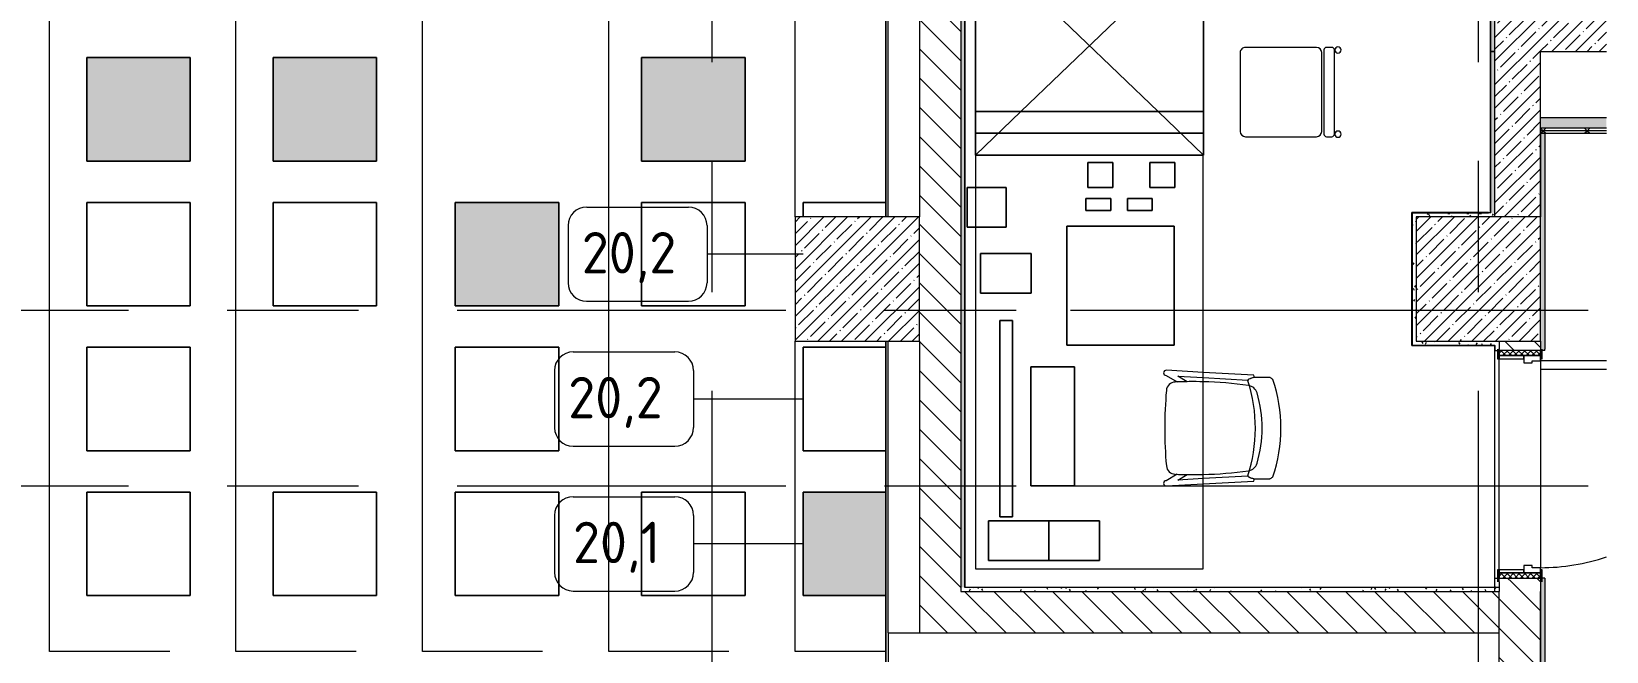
# Model space of a CAD drawing. Header units: millimetres. Extents: x -3724 to 231642, y -8553 to 29017.
# Drawn here: x 224035 to 231641, y 20500 to 23496 of the extents above; entities that cross this region are included whole.
import ezdxf

# ---------------------------------------------------------------- set-up
doc = ezdxf.new("R2010")
doc.units = ezdxf.units.MM
doc.linetypes.add('Осевая', pattern=[3175, 635, -476.25, 1587.5, -476.25])
for name, color, linetype, lineweight in [('A-DOOR', 7, 'Continuous', 9), ('A-DOOR-FRAM-2', 7, 'Continuous', 9), ('A-WALL', 7, 'Continuous', 9), ('I-FURN', 7, 'Continuous', 9), ('I-FURN-IDEN', 7, 'Continuous', 9), ('I-WALL', 7, 'Continuous', 9), ('S-COLS', 7, 'Continuous', 9), ('S-STRS', 7, 'Continuous', 13), ('Оси', 7, 'Continuous', 9), ('Оси-2', 7, 'Осевая', 9)]:
    doc.layers.add(name, color=color, linetype=linetype, lineweight=lineweight)
for name, color, linetype, lineweight, true_color in [('A-DOOR-1', 7, 'Continuous', 9, 0xc0c0c0), ('A-DOOR-FRAM-1', 7, 'Continuous', 9, 0xc0c0c0), ('A-WALL-1', 9, 'Continuous', 9, 0x808080), ('A-WALL-FNSH-1', 9, 'Continuous', 9, 0x808080), ('I-FURN-1', 9, 'Continuous', 9, 0x808080), ('I-FURN-4', 7, 'Continuous', 13, 0x214343), ('I-FURN-6', 7, 'Continuous', 13, 0xa8c4c4)]:
    doc.layers.add(name, color=color, linetype=linetype, lineweight=lineweight, true_color=true_color)
doc.layers.add('I-FURN-5', color=7, linetype='Continuous', lineweight=13, true_color=0xa4d9d9, transparency=1)
doc.styles.add('GOST Common', font='GOST_Common.ttf', dxfattribs={"height": 200})
pattern_1 = [(135, (197712.85, 0), (-70.71068, -70.71068), [])]
pattern_2 = [(45, (197712.85, 0), (-57.02463, 57.02463), []), (45, (197769.88, 0), (-57.02463, 57.02463), [100.806, -20.161, 3.353, -16.808])]
pattern_3 = [(0, (197712.853, 0), (121.92, 30.48), [10.058, -81.382, 10.058, -81.382, -487.68]), (0, (197712.853, 0), (121.92, 30.48), [-182.88, 10.058, -172.822, 10.058, -81.382, -213.36]), (0, (197712.853, 0), (121.92, 30.48), [-457.2, 10.058, -50.902, 10.058, -142.342]), (120, (197758.573, 15.24), (-87.356454, 90.345817), [10.058, -81.382, 10.058, -81.382, -487.68]), (120, (197758.573, 15.24), (-87.356454, 90.345817), [-182.88, 10.058, -172.822, 10.058, -81.382, -213.36]), (120, (197758.573, 15.24), (-87.356454, 90.345817), [-457.2, 10.058, -50.902, 10.058, -142.342]), (240, (197773.813, 76.2), (-34.563546, -120.825817), [10.058, -81.382, 10.058, -81.382, -487.68]), (240, (197773.813, 76.2), (-34.563546, -120.825817), [-182.88, 10.058, -172.822, 10.058, -81.382, -213.36]), (240, (197773.813, 76.2), (-34.563546, -120.825817), [-457.2, 10.058, -50.902, 10.058, -142.342])]
pattern_4 = [(45, (197712.85, 0), (-106.066, 106.066), []), (135, (197712.85, 0), (-106.066, -106.066), [])]

# ---------------------------------------------------------------- blocks, each defined once
blk = doc.blocks.new('Перекрытия 3 - Перекрытия 4-20977624-План мебели_ фрагмент 1')
at = {"layer": 'S-STRS'}
for p, q in [((26410, 20500), (26410, 26131.1)), ((27310, 20500), (27310, 26131.1)), ((28210, 20500), (28210, 26131.1)), ((29110, 20500), (29110, 26131.1)), ((30010, 22600), (30010, 26131.1)), ((30010, 20500), (30010, 22000)), ((26990, 20500), (26410, 20500)), ((27890, 20500), (27310, 20500)), ((28790, 20500), (28210, 20500)), ((29690, 20500), (29110, 20500)), ((30449, 20500), (30010, 20500))]:
    blk.add_line(p, q, dxfattribs=at)
blk = doc.blocks.new('BSC_Колонна _Прямоугольная - 600х600-V297-План мебели_ фрагмент 1')
at = {"layer": 'S-COLS'}
h = blk.add_hatch(dxfattribs=at)
h.set_pattern_fill('FP_57', color=256, style=0, pattern_type=2)
h.set_pattern_definition([(45, (-33310, -22300), (-57.02463, 57.02463), []), (45, (-33252.975, -22300), (-57.02463, 57.02463), [100.806, -20.161, 3.353, -16.808])])
h.paths.add_polyline_path([(-300, -300), (300, -300), (300, 300), (-300, 300)])
for p, q in [((300, 300), (-300, 300)), ((-300, 300), (-300, -300)), ((300, -300), (300, 300)), ((-300, -300), (300, -300))]:
    blk.add_line(p, q, dxfattribs=at)
blk = doc.blocks.new('110_Дверь_СКБ_1Ст_Внутренняя1 - Д-4б _огнестойкая EI 30_-32701367-План мебели_ фрагмент 1')
at = {"layer": 'A-DOOR'}
h = blk.add_hatch(dxfattribs=at)
h.set_pattern_fill('FP_53', color=256, style=0, pattern_type=2)
h.set_pattern_definition([(135, (1751.41, 164.685), (-14.14214, -14.14214), []), (225, (1751.41, 164.685), (14.14214, -14.14214), [])])
h.paths.add_polyline_path([(562.5, 100), (537.5, 100), (537.5, -100), (562.5, -100)])
at = {"layer": 'A-DOOR-FRAM-2'}
h = blk.add_hatch(dxfattribs=at)
h.set_pattern_fill('FP_54', color=256, style=0, pattern_type=2)
h.set_pattern_definition([(45, (-371.384, 164.685), (-14.1421, 14.1421), []), (135, (-371.384, 164.685), (-14.1421, -14.1421), [])])
h.paths.add_polyline_path([(-512.5, 100), (-537.5, 100), (-537.5, -100), (-512.5, -100)])
at = {"layer": 'A-DOOR-1'}
for p, q in [((-487.5, 417.8), (-487.5, 100)), ((-447.5, 100), (-447.5, 417.8)), ((-487.5, 100), (-447.5, 100))]:
    blk.add_line(p, q, dxfattribs=at)
blk.add_arc((-487.5, 100), 1000, 360, 18.57385, dxfattribs=at)
at = {"layer": 'A-DOOR-FRAM-1'}
for p, q in [((-497.5, 108), (-542.9, 108)), ((-542.9, 100), (-497.5, 100)), ((-512.5, 100), (-537.5, 100)), ((-537.5, 100), (-537.5, -100)), ((-487.5, 100), (-512.5, 100)), ((-512.5, 100), (-512.5, 20)), ((-512.5, -100), (-512.5, 100)), ((-497.5, 100), (-512.5, 100)), ((-512.5, 100), (-512.5, 99)), ((-512.5, 99), (-497.5, 99)), ((-497.5, 100), (-497.5, 108)), ((-497.5, 99), (-497.5, 100)), ((-487.5, 60), (-487.5, 100)), ((512.5, 100), (512.5, 60)), ((537.5, 100), (512.5, 100)), ((581.5, 108), (522.5, 108)), ((522.5, 108), (522.5, 100)), ((537.5, 100), (522.5, 100)), ((522.5, 100), (522.5, 99)), ((522.5, 100), (581.5, 100)), ((522.5, 99), (537.5, 99)), ((537.5, 20), (537.5, 100)), ((562.5, 100), (537.5, 100)), ((537.5, 100), (537.5, -100)), ((537.5, 99), (537.5, 100)), ((562.5, -100), (562.5, 100)), ((-512.5, 20), (-477.5, 20)), ((-497.5, 20), (-512.5, 20)), ((-512.5, 20), (-512.5, -100)), ((-497.5, -100), (-497.5, 20)), ((-477.5, 60), (-487.5, 60)), ((-477.5, 20), (-477.5, 60)), ((512.5, 60), (502.5, 60)), ((502.5, 60), (502.5, 20)), ((502.5, 20), (537.5, 20)), ((537.5, 20), (522.5, 20)), ((522.5, 20), (522.5, -100)), ((537.5, -100), (537.5, 20)), ((-497.5, -100), (-542.9, -100)), ((-542.9, -108), (-497.5, -108)), ((-537.5, -100), (-512.5, -100)), ((-512.5, -100), (-497.5, -100)), ((-497.5, -108), (-497.5, -100)), ((522.5, -100), (537.5, -100)), ((581.5, -100), (522.5, -100)), ((522.5, -100), (522.5, -108)), ((522.5, -108), (581.5, -108)), ((537.5, -100), (562.5, -100))]:
    blk.add_line(p, q, dxfattribs=at)
blk = doc.blocks.new('Подушка 500500  - Подушка 500х500 _второго цвета_-30765996-План мебели_ фрагмент 1')
at = {"layer": 'I-FURN-6'}
for p, q in [((250, 250), (-250, 250)), ((-250, 250), (-250, -250)), ((-250, -250), (-250, 250)), ((-250, 250), (250, 250)), ((250, -250), (250, 250)), ((250, 250), (250, -250)), ((-250, -250), (250, -250)), ((250, -250), (-250, -250))]:
    blk.add_line(p, q, dxfattribs=at)
blk = doc.blocks.new('Подушка 500500  - Подушка 500500 -30734744-План мебели_ фрагмент 1')
at = {"layer": 'I-FURN-5'}
blk.add_hatch(color=256, dxfattribs=at).paths.add_polyline_path([(-250, -250), (250, -250), (250, 250), (-250, 250)])
at = {"layer": 'I-FURN-4'}
for p, q in [((250, 250), (-250, 250)), ((-250, 250), (-250, -250)), ((-250, -250), (-250, 250)), ((-250, 250), (250, 250)), ((250, -250), (250, 250)), ((250, 250), (250, -250)), ((-250, -250), (250, -250)), ((250, -250), (-250, -250))]:
    blk.add_line(p, q, dxfattribs=at)
blk = doc.blocks.new('Подушка 500500  - Подушка 500500 -V303-План мебели_ фрагмент 1')
at = {"layer": 'I-FURN-5'}
blk.add_hatch(color=256, dxfattribs=at).paths.add_polyline_path([(-250, -250), (150, -250), (150, 250), (-250, 250)])
at = {"layer": 'I-FURN-4'}
for p, q in [((150, 250), (-250, 250)), ((-250, 250), (-250, -250)), ((-250, -250), (-250, 250)), ((-250, 250), (150, 250)), ((-250, -250), (150, -250)), ((150, -250), (-250, -250))]:
    blk.add_line(p, q, dxfattribs=at)
blk = doc.blocks.new('Подушка 500500  - Подушка 500х500 _второго цвета_-V304-План мебели_ фрагмент 1')
at = {"layer": 'I-FURN-6'}
for p, q in [((150, 250), (-250, 250)), ((-250, 250), (-250, -250)), ((-250, -250), (-250, 250)), ((-250, 250), (150, 250)), ((-250, -250), (150, -250)), ((150, -250), (-250, -250))]:
    blk.add_line(p, q, dxfattribs=at)
blk = doc.blocks.new('Подушка 500500  - Подушка 500х500 _второго цвета_-V305-План мебели_ фрагмент 1')
at = {"layer": 'I-FURN-6'}
for p, q in [((150, 250), (-250, 250)), ((-250, 250), (-250, 180)), ((-250, 180), (-250, 250)), ((-250, 250), (150, 250))]:
    blk.add_line(p, q, dxfattribs=at)
blk = doc.blocks.new('Chair_1 noor 78578 - 53-33117017-План мебели_ фрагмент 1')
at = {"layer": 'I-FURN'}
for p, q in [((-130.5, 405.7), (-130.5, 344.8)), ((359.1, 344.8), (359.1, 405.7)), ((-141.2, 329.7), (-155, 85.9)), ((383.6, 85.9), (369.8, 329.7)), ((-129.6, 85.9), (-117.3, 302)), ((345.9, 302), (358.2, 85.9)), ((-155, 85.9), (-165.1, -92)), ((-136.5, -37.1), (-129.6, 85.9)), ((358.2, 85.9), (365.1, -37.1)), ((393.7, -92), (383.6, 85.9)), ((-110.2, 8.6), (-136.5, -37.1)), ((365.1, -37.1), (338.8, 8.6)), ((-139.7, -93.5), (-108.8, -39.9)), ((337.4, -39.9), (368.3, -93.5))]:
    blk.add_line(p, q, dxfattribs=at)
for centre, radius, start, end in [((114.3, -271.9), 732.8, 71.31737, 108.68328), ((114.3, -279.3), 660.4, 111.69998, 112.75632), ((-37.4, 344.8), 93.1, 180, 204.98637), ((-37.4, 344.8), 93.1, 186.47848, 204.98637), ((-116, 308.2), 6.35, 204.98637, 258.40915), ((-116, 308.2), 6.35, 204.98637, 287.82764), ((114.3, -408), 746, 71.94453, 107.82764), ((1798.9, 37.7), 1909.3, 171.9659, 178.55361), ((-41.4, 297.5), 50.8, 106.17353, 171.9659), ((114.3, -239.2), 609.6, 73.82647, 106.17353), ((270, 297.5), 50.8, 8.0341, 73.82647), ((-1570.3, 37.7), 1909.3, 1.44639, 8.0341), ((344.3, 307.4), 6.35, 281.41858, 334.47697), ((344.6, 308.2), 6.35, 281.59085, 335.01363), ((266, 344.8), 93.1, 334.47697, 360), ((266, 344.8), 93.1, 335.01363, 353.52152), ((114.3, -279.3), 660.4, 67.24368, 68.30002), ((1798.9, 37.7), 1909.3, 178.55361, 182.62606), ((-1570.3, 37.7), 1909.3, 357.37394, 1.44639), ((1798.9, 37.7), 1909.3, 180.87613, 182.33066), ((-1570.3, 37.7), 1909.3, 357.66934, 359.12387), ((-64, -47.7), 44.5, 182.62606, 265.09121), ((292.6, -47.7), 44.4, 275.93956, 357.37394), ((-152.4, -92.7), 12.7, 176.75, 356.75), ((114.8, 2033.8), 2133.6, 265.09121, 274.90442), ((381, -92.7), 12.7, 183.25, 3.25)]:
    blk.add_arc(centre, radius, start, end, dxfattribs=at)
for points in [[(-120.4, 422.3), (-122, 420.8), (-124.7, 417.8), (-127.8, 413.5), (-129.8, 409.4), (-130.4, 406.9), (-130.5, 405.7)], [(359.1, 405.7), (359, 406.9), (358.4, 409.4), (356.4, 413.5), (353.3, 417.8), (350.6, 420.8), (349, 422.3)]]:
    blk.add_open_spline(points, degree=3, dxfattribs=at)
blk = doc.blocks.new('Стол базовый прямоугольный - 52-33116902-План мебели_ фрагмент 1')
at = {"layer": 'I-FURN-1'}
for p, q in [((652, 550), (-1000, 550)), ((-1000, 550), (-1000, -550)), ((843.8, 550), (652, 550)), ((1000, 550), (843.8, 550)), ((1000, -550), (1000, 550)), ((-1000, -550), (1000, -550))]:
    blk.add_line(p, q, dxfattribs=at)
blk = doc.blocks.new('Шкаф параметрический - 6-33117517-План мебели_ фрагмент 1')
at = {"layer": 'I-FURN-1'}
for p, q in [((0, 1057), (882.5, 210)), ((1101.3, 1057), (0, 1057)), ((0, 1057), (0, 210)), ((0, 210), (0, 1057)), ((0, 1057), (1101.3, 1057)), ((218.8, 210), (1101.3, 1057)), ((1101.3, 210), (1101.3, 1057)), ((1101.3, 1057), (1101.3, 210)), ((0, 0), (218.8, 210)), ((0, 210), (0, 0)), ((0, 0), (0, 210)), ((882.5, 210), (1101.3, 0)), ((1101.3, 0), (1101.3, 210)), ((1101.3, 210), (1101.3, 0)), ((0, 0), (1101.3, 0)), ((1100, 0), (0, 0)), ((1101.3, 0), (1100, 0))]:
    blk.add_line(p, q, dxfattribs=at)
blk = doc.blocks.new('Шкаф параметрический - 7-33117743-План мебели_ фрагмент 1')
at = {"layer": 'I-FURN-1'}
for p, q in [((0, 1057), (882.5, 210)), ((1101.3, 1057), (0, 1057)), ((0, 1057), (0, 210)), ((0, 210), (0, 1057)), ((0, 1057), (1101.3, 1057)), ((218.8, 210), (1101.3, 1057)), ((1101.3, 210), (1101.3, 1057)), ((1101.3, 1057), (1101.3, 210)), ((0, 0), (218.8, 210)), ((0, 210), (0, 0)), ((0, 0), (0, 210)), ((882.5, 210), (1101.3, 0)), ((1101.3, 0), (1101.3, 210)), ((1101.3, 210), (1101.3, 0)), ((0, 0), (1101.3, 0)), ((1100, 0), (0, 0)), ((1101.3, 0), (1100, 0))]:
    blk.add_line(p, q, dxfattribs=at)
blk = doc.blocks.new('Шкаф параметрический - 8-33117877-План мебели_ фрагмент 1')
at = {"layer": 'I-FURN-1'}
for p, q in [((0, 1057), (882.5, 210)), ((1101.3, 1057), (0, 1057)), ((0, 1057), (0, 210)), ((0, 210), (0, 1057)), ((0, 1057), (1101.3, 1057)), ((218.8, 210), (1101.3, 1057)), ((1101.3, 210), (1101.3, 1057)), ((1101.3, 1057), (1101.3, 210)), ((0, 0), (218.8, 210)), ((0, 210), (0, 0)), ((0, 0), (0, 210)), ((882.5, 210), (1101.3, 0)), ((1101.3, 0), (1101.3, 210)), ((1101.3, 210), (1101.3, 0)), ((0, 0), (1101.3, 0)), ((1100, 0), (0, 0)), ((1101.3, 0), (1100, 0))]:
    blk.add_line(p, q, dxfattribs=at)
blk = doc.blocks.new('Электрика - 5-33119655-План мебели_ фрагмент 1')
at = {"layer": 'I-FURN-1'}
for p, q in [((61, 0), (0, 0)), ((0, 0), (0, -949)), ((0, -949), (0, 0)), ((0, 0), (61, 0)), ((61, -949), (61, 0)), ((61, 0), (61, -949)), ((0, -949), (61, -949)), ((61, -949), (0, -949))]:
    blk.add_line(p, q, dxfattribs=at)
blk = doc.blocks.new('Электрика - 3_1-33119465-План мебели_ фрагмент 1')
at = {"layer": 'I-FURN-1'}
for p, q in [((211, 0), (0, 0)), ((0, 0), (0, -575.7)), ((0, -575.7), (0, 0)), ((0, 0), (211, 0)), ((211, -575.7), (211, 0)), ((211, 0), (211, -575.7)), ((0, -575.7), (211, -575.7)), ((211, -575.7), (0, -575.7))]:
    blk.add_line(p, q, dxfattribs=at)
blk = doc.blocks.new('Электрика - 3-33119734-План мебели_ фрагмент 1')
at = {"layer": 'I-FURN-1'}
for p, q in [((536, 0), (0, 0)), ((0, 0), (0, -191.8)), ((0, -191.8), (0, 0)), ((0, 0), (245, 0)), ((245, 0), (536, 0)), ((536, -191.8), (536, 0)), ((536, 0), (536, -191.8)), ((0, -191.8), (536, -191.8)), ((245, -191.8), (0, -191.8)), ((536, -191.8), (245, -191.8))]:
    blk.add_line(p, q, dxfattribs=at)
blk = doc.blocks.new('Электрика - 4-33119910-План мебели_ фрагмент 1')
at = {"layer": 'I-FURN-1'}
for p, q in [((245, 0), (0, 0)), ((0, 0), (0, -191.8)), ((0, -191.8), (0, 0)), ((0, 0), (245, 0)), ((245, -191.8), (245, 0)), ((245, 0), (245, -191.8)), ((0, -191.8), (245, -191.8)), ((245, -191.8), (0, -191.8))]:
    blk.add_line(p, q, dxfattribs=at)
blk = doc.blocks.new('Стул Breuer - 54-33120086-План мебели_ фрагмент 1')
at = {"layer": 'I-FURN-1'}
for p, q in [((190.5, 241.3), (-190.5, 241.3)), ((-215.9, 215.9), (-215.9, -127)), ((215.9, -127), (215.9, 215.9)), ((-215.9, -176.2), (-215.9, -200.8)), ((203.2, -163.5), (-203.2, -163.5)), ((-203.2, -213.5), (203.2, -213.5)), ((-190.5, -152.4), (190.5, -152.4)), ((215.9, -200.8), (215.9, -176.2))]:
    blk.add_line(p, q, dxfattribs=at)
for centre, radius, start, end in [((-190.5, 215.9), 25.4, 90, 180), ((190.5, 215.9), 25.4, 0, 90), ((-190.5, -127), 25.4, 180, 270), ((190.5, -127), 25.4, 270, 360), ((-203.5, -230.6), 15.1, 360, 180), ((-203.2, -176.2), 12.7, 90, 180), ((-203.2, -200.8), 12.7, 180, 270), ((203.7, -230.6), 15.1, 360, 180), ((203.2, -176.2), 12.7, 360, 90), ((203.2, -200.8), 12.7, 270, 360), ((-203.5, -230.6), 15.1, 180, 360), ((203.7, -230.6), 15.1, 180, 360)]:
    blk.add_arc(centre, radius, start, end, dxfattribs=at)
blk = doc.blocks.new('Электрика - 27-33122277-План мебели_ фрагмент 1')
at = {"layer": 'I-FURN-1'}
for p, q in [((517.4, 0), (0, 0)), ((0, 0), (0, -575.7)), ((0, -575.7), (0, 0)), ((0, 0), (517.4, 0)), ((517.4, -575.7), (517.4, 0)), ((517.4, 0), (517.4, -575.7)), ((0, -575.7), (517.4, -575.7)), ((517.4, -575.7), (0, -575.7))]:
    blk.add_line(p, q, dxfattribs=at)
blk = doc.blocks.new('Электрика - 28-33122356-План мебели_ фрагмент 1')
at = {"layer": 'I-FURN-1'}
for p, q in [((245, 0), (0, 0)), ((0, 0), (0, -191.8)), ((0, -191.8), (0, 0)), ((0, 0), (245, 0)), ((245, -191.8), (245, 0)), ((245, 0), (245, -191.8)), ((0, -191.8), (245, -191.8)), ((245, -191.8), (0, -191.8))]:
    blk.add_line(p, q, dxfattribs=at)
blk = doc.blocks.new('Электрика - 37-33122538-План мебели_ фрагмент 1')
at = {"layer": 'I-FURN-1'}
for p, q in [((189.8, 0), (0, 0)), ((0, 0), (0, -191.8)), ((0, -191.8), (0, 0)), ((0, 0), (149, 0)), ((149, 0), (189.8, 0)), ((189.8, -191.8), (189.8, 0)), ((189.8, 0), (189.8, -191.8)), ((0, -191.8), (189.8, -191.8)), ((149, -191.8), (0, -191.8)), ((189.8, -191.8), (149, -191.8))]:
    blk.add_line(p, q, dxfattribs=at)
blk = doc.blocks.new('Электрика - 36-33122680-План мебели_ фрагмент 1')
at = {"layer": 'I-FURN-1'}
for p, q in [((120.5, 0), (0, 0)), ((0, 0), (0, -57.1)), ((0, -57.1), (0, 0)), ((0, 0), (120.5, 0)), ((120.5, -57.1), (120.5, 0)), ((120.5, 0), (120.5, -57.1)), ((0, -57.1), (120.5, -57.1)), ((120.5, -57.1), (0, -57.1))]:
    blk.add_line(p, q, dxfattribs=at)
blk = doc.blocks.new('Электрика - 10_1-33122771-План мебели_ фрагмент 1')
at = {"layer": 'I-FURN-1'}
for p, q in [((120.5, 0), (0, 0)), ((0, 0), (0, -57.1)), ((0, -57.1), (0, 0)), ((0, 0), (120.5, 0)), ((120.5, -57.1), (120.5, 0)), ((120.5, 0), (120.5, -57.1)), ((0, -57.1), (120.5, -57.1)), ((120.5, -57.1), (0, -57.1))]:
    blk.add_line(p, q, dxfattribs=at)
blk = doc.blocks.new('Электрика - 21-33122995-План мебели_ фрагмент 1')
at = {"layer": 'I-FURN-1'}
for p, q in [((1101.3, 0), (0, 0)), ((0, 0), (0, -105)), ((0, -105), (0, 0)), ((0, 0), (1.3, 0)), ((1.3, 0), (1101.3, 0)), ((1101.3, -105), (1101.3, 0)), ((1101.3, 0), (1101.3, -105)), ((0, -105), (1101.3, -105)), ((1101.3, -105), (0, -105))]:
    blk.add_line(p, q, dxfattribs=at)
blk = doc.blocks.new('Электрика - 22-33123080-План мебели_ фрагмент 1')
at = {"layer": 'I-FURN-1'}
for p, q in [((1101.3, 0), (0, 0)), ((0, 0), (0, -105)), ((0, -105), (0, 0)), ((0, 0), (1101.3, 0)), ((1101.3, -105), (1101.3, 0)), ((1101.3, 0), (1101.3, -105)), ((0, -105), (1101.3, -105)), ((1101.3, -105), (0, -105))]:
    blk.add_line(p, q, dxfattribs=at)
blk = doc.blocks.new('Электрика - 31_1-33123174-План мебели_ фрагмент 1')
at = {"layer": 'I-FURN-1'}
for p, q in [((120.5, 0), (0, 0)), ((0, 0), (0, -121.8)), ((0, -121.8), (0, 0)), ((0, 0), (120.5, 0)), ((120.5, -121.8), (120.5, 0)), ((120.5, 0), (120.5, -121.8)), ((0, -121.8), (120.5, -121.8)), ((120.5, -121.8), (0, -121.8))]:
    blk.add_line(p, q, dxfattribs=at)
blk = doc.blocks.new('BSC_Колонна _Прямоугольная - 600х600-V317-План мебели_ фрагмент 1')
at = {"layer": 'S-COLS'}
h = blk.add_hatch(dxfattribs=at)
h.set_pattern_fill('FP_92', color=256, style=0, pattern_type=2)
h.set_pattern_definition([(45, (-30310, -22300), (-57.02463, 57.02463), []), (45, (-30252.975, -22300), (-57.02463, 57.02463), [100.806, -20.161, 3.353, -16.808])])
h.paths.add_polyline_path([(150, -300), (300, -300), (300, 300), (-300, 300), (-300, -300)])
for p, q in [((300, 300), (-300, 300)), ((-300, 300), (-300, -300)), ((300, -300), (300, 300)), ((-300, -300), (300, -300))]:
    blk.add_line(p, q, dxfattribs=at)
blk = doc.blocks.new('Марка_Мебель - В прямоуг_Balcon_Марка-25523697-План мебели_ фрагмент 1')
at = {"layer": 'I-FURN-IDEN'}
for p, q in [((-2.455, 2.278), (2.455, 2.278)), ((-3.355, 1.378), (-3.355, -1.384)), ((3.355, 1.378), (3.355, -1.378)), ((-2.461, -2.278), (2.455, -2.278))]:
    blk.add_line(p, q, dxfattribs=at)
for centre, radius, start, end in [((-2.455, 1.378), 0.9, 90, 180), ((2.455, 1.378), 0.9, 0, 90), ((-2.461, -1.384), 0.893, 180, 270), ((2.455, -1.378), 0.9, 270, 0)]:
    blk.add_arc(centre, radius, start, end, dxfattribs=at)

msp = doc.modelspace()

# ---------------------------------------------------------------- hatches: boundary and pattern name
at = {"layer": 'I-WALL'}
h = msp.add_hatch(dxfattribs=at)
h.set_pattern_fill('FP_16', color=256, style=0, pattern_type=2)
h.set_pattern_definition(pattern_1)
h.paths.add_polyline_path([(228522.8, 20790), (228522.9, 20790), (228522.9, 26880), (228322.9, 26880), (228322.9, 20790)])
h = msp.add_hatch(dxfattribs=at)
h.set_pattern_fill('FP_103', color=256, style=0, pattern_type=2)
h.set_pattern_definition(pattern_3)
h.paths.add_polyline_path([(228522.9, 20810), (228542.9, 20811), (228542.9, 26880), (228522.9, 26880), (228522.9, 21400)])
h = msp.add_hatch(dxfattribs=at)
h.set_pattern_fill('FP_103', color=256, style=0, pattern_type=2)
h.set_pattern_definition(pattern_3)
h.paths.add_polyline_path([(231102.9, 22620), (231102.9, 26480), (231082.9, 26479), (231082.9, 22620)])
h = msp.add_hatch(dxfattribs=at)
h.set_pattern_fill('FP_1', color=256, style=0, pattern_type=2)
h.set_pattern_definition(pattern_2)
h.paths.add_polyline_path([(231102.9, 22600), (231322.9, 22600), (231322.9, 26500), (231102.9, 26500), (231102.9, 22620)])
h = msp.add_hatch(dxfattribs=at)
h.set_pattern_fill('FP_1', color=256, style=0, pattern_type=2)
h.set_pattern_definition(pattern_2)
h.paths.add_polyline_path([(231640.7, 23400), (231640.7, 23620), (231322.9, 23619.7), (231322.9, 23400)])
msp.add_hatch(color=256, dxfattribs=at).paths.add_polyline_path([(231368.3, 23029), (231640.7, 23029), (231640.7, 23079), (231322.9, 23079), (231322.9, 23029), (231337.2, 23029)])
h = msp.add_hatch(dxfattribs=at)
h.set_pattern_fill('FP_104', color=256, style=0, pattern_type=2)
h.set_pattern_definition(pattern_4)
h.paths.add_polyline_path([(231330, 23016.5), (231640.7, 23016.5), (231640.7, 23029), (231322.9, 23029), (231322.9, 23016.5)])
h = msp.add_hatch(dxfattribs=at)
h.set_pattern_fill('FP_104', color=256, style=0, pattern_type=2)
h.set_pattern_definition(pattern_4)
h.paths.add_polyline_path([(231572.9, 23004), (231640.7, 23004), (231640.7, 23016.5), (231322.9, 23016.5), (231322.9, 23004), (231370.2, 23004)])
h = msp.add_hatch(dxfattribs=at)
h.set_pattern_fill('FP_103', color=256, style=0, pattern_type=2)
h.set_pattern_definition(pattern_3)
h.paths.add_polyline_path([(231322.9, 17870), (231342.9, 17871), (231342.9, 18729), (231322.9, 18729), (231322.9, 18250)])
h.paths.add_polyline_path([(231342.9, 20429), (231342.9, 20836), (231322.9, 20836), (231322.9, 20429)])
h.paths.add_polyline_path([(231322.9, 21960.4), (231342.9, 21960.4), (231342.9, 23004), (231322.9, 23003.7), (231322.9, 22191)])
h = msp.add_hatch(dxfattribs=at)
h.set_pattern_fill('FP_103', color=256, style=0, pattern_type=2)
h.set_pattern_definition(pattern_3)
h.paths.add_polyline_path([(230702.9, 22000), (230722.9, 22000), (230722.9, 22620), (230702.9, 22620)])
h = msp.add_hatch(dxfattribs=at)
h.set_pattern_fill('FP_103', color=256, style=0, pattern_type=2)
h.set_pattern_definition(pattern_3)
h.paths.add_polyline_path([(231091.4, 22600), (231102.9, 22600), (231102.9, 22620), (230722.9, 22620), (230722.9, 22600), (231082.9, 22600)])
h = msp.add_hatch(dxfattribs=at)
h.set_pattern_fill('FP_103', color=256, style=0, pattern_type=2)
h.set_pattern_definition(pattern_3)
h.paths.add_polyline_path([(230702.9, 21980), (231102.9, 21980), (231102.9, 22000), (230702.9, 22000)])
h = msp.add_hatch(dxfattribs=at)
h.set_pattern_fill('FP_103', color=256, style=0, pattern_type=2)
h.set_pattern_definition(pattern_3)
h.paths.add_polyline_path([(231112.6, 20799.8), (231122.9, 20810), (231122.9, 20836), (231102.9, 20836), (231102.9, 20809)])
h.paths.add_polyline_path([(231102.9, 21960.4), (231122.9, 21960.4), (231122.9, 22000), (231102.9, 22000), (231102.9, 21979)])
h = msp.add_hatch(dxfattribs=at)
h.set_pattern_fill('FP_16', color=256, style=0, pattern_type=2)
h.set_pattern_definition(pattern_1)
h.paths.add_polyline_path([(231122.9, 20790), (231322.9, 20790), (231322.9, 20836), (231122.9, 20836), (231122.9, 20810)])
h.paths.add_polyline_path([(231122.9, 21960.4), (231322.9, 21960.4), (231322.9, 22000), (231122.9, 22000)])
h = msp.add_hatch(dxfattribs=at)
h.set_pattern_fill('FP_16', color=256, style=0, pattern_type=2)
h.set_pattern_definition(pattern_1)
h.paths.add_polyline_path([(231122.9, 20836), (231322.9, 20836), (231322.9, 20855), (231122.9, 20855)])
h.paths.add_polyline_path([(231128.7, 21955), (231322.9, 21955), (231322.9, 21960.4), (231122.9, 21960.4), (231122.9, 21955), (231128.4, 21955)])
h = msp.add_hatch(dxfattribs=at)
h.set_pattern_fill('FP_103', color=256, style=0, pattern_type=2)
h.set_pattern_definition(pattern_3)
h.paths.add_polyline_path([(231342.9, 18729), (231342.9, 18870), (231322.9, 18870), (231322.9, 18729)])
h.paths.add_polyline_path([(231322.9, 20270), (231342.9, 20270), (231342.9, 20429), (231322.9, 20429)])
h.paths.add_polyline_path([(231330.9, 20836), (231342.9, 20836), (231342.9, 20855), (231330.9, 20855), (231330.9, 20837)])
h.paths.add_polyline_path([(231342.9, 21955), (231342.9, 21960.4), (231330.9, 21960.4), (231330.9, 21955)])
h = msp.add_hatch(dxfattribs=at)
h.set_pattern_fill('FP_16', color=256, style=0, pattern_type=2)
h.set_pattern_definition(pattern_1)
h.paths.add_polyline_path([(231006.1, 20590), (231122.9, 20590), (231122.9, 20790), (228322.9, 20790), (228322.9, 20590), (230371.4, 20590)])
h = msp.add_hatch(dxfattribs=at)
h.set_pattern_fill('FP_103', color=256, style=0, pattern_type=2)
h.set_pattern_definition(pattern_3)
h.paths.add_polyline_path([(231006.1, 20790), (231122.9, 20790), (231122.9, 20810), (231112.6, 20799.8), (231100.9, 20810), (228522.9, 20810), (228522.9, 20790), (230371.4, 20790)])
h = msp.add_hatch(dxfattribs=at)
h.set_pattern_fill('FP_16', color=256, style=0, pattern_type=2)
h.set_pattern_definition(pattern_1)
h.paths.add_polyline_path([(231322.9, 18450), (231322.9, 18729), (231122.9, 18729), (231123.3, 18450)])
h.paths.add_polyline_path([(231322.9, 20429), (231322.9, 20790), (231122.9, 20790), (231122.9, 20429)])

# ---------------------------------------------------------------- linework, layer by layer
at = {"layer": 'A-WALL'}
for p, q in [((228522.9, 26880), (228522.9, 20790)), ((228542.9, 20810), (228542.9, 26860)), ((231082.9, 22620), (231082.9, 26480)), ((231102.9, 22600), (231102.9, 26500)), ((231322.9, 22600), (231322.9, 23029)), ((231640.7, 23029), (231322.9, 23029)), ((231640.7, 23016.5), (231322.9, 23016.5)), ((231322.9, 23004), (231322.9, 22600)), ((231122.9, 22000), (231122.9, 21960.4)), ((230702.9, 21980), (231102.9, 21980)), ((231102.9, 21955), (231102.9, 21980)), ((228522.9, 20790), (231122.9, 20790)), ((231122.9, 20810), (228542.9, 20810)), ((231122.9, 20836), (231122.9, 20790)), ((231122.9, 20270), (231122.9, 20790)), ((231322.9, 20836), (231322.9, 20270)), ((231322.9, 20270), (231322.9, 20790))]:
    msp.add_line(p, q, dxfattribs=at)
at = {"layer": 'A-WALL-1'}
for p, q in [((228322.9, 26500), (228322.9, 22600)), ((231322.9, 23029), (231322.9, 23400)), ((231322.9, 23400), (231640.7, 23400)), ((231640.7, 23079), (231322.9, 23079)), ((231322.9, 23004), (231640.7, 23004)), ((231342.9, 23004), (231342.9, 21960.4)), ((230702.9, 22620), (230702.9, 21980)), ((231082.9, 22620), (231071.9, 22620)), ((228322.9, 22000), (228322.9, 20590)), ((231322.9, 22000), (231322.9, 21960.4)), ((231102.9, 21955), (231114.9, 21955)), ((231342.9, 21955), (231330.9, 21955)), ((231102.9, 20855), (231114.9, 20855)), ((231342.9, 20855), (231330.9, 20855)), ((231102.9, 20790), (231102.9, 20810)), ((231342.9, 20836), (231342.9, 20429)), ((228172.9, 20590), (231122.9, 20590)), ((228172.9, 20590), (228172.9, 20440))]:
    msp.add_line(p, q, dxfattribs=at)
at = {"layer": 'A-WALL-FNSH-1'}
for p, q in [((228543.9, 20811), (228543.9, 26859)), ((231081.9, 25600), (231081.9, 22620)), ((231102.9, 23400), (231082.9, 23400)), ((231082.9, 23399), (231102.9, 23399)), ((231071.9, 22621), (230701.9, 22621)), ((230702.9, 22620), (231071.9, 22620)), ((231071.9, 22620), (231071.9, 22621)), ((230701.9, 21979), (231101.9, 21979)), ((231101.9, 21979), (231101.9, 21955)), ((231101.9, 21955), (231102.9, 21955)), ((231342.9, 21955), (231342.9, 21960.4)), ((231342.9, 21955), (231343.9, 21955)), ((231343.9, 21955), (231343.9, 21960.4)), ((231101.9, 20811), (231101.9, 20855)), ((231101.9, 20855), (231102.9, 20855)), ((231102.9, 20810), (231102.9, 20855)), ((231342.9, 20855), (231342.9, 20836)), ((231342.9, 20855), (231343.9, 20855)), ((231343.9, 20855), (231343.9, 20836)), ((228543.9, 20811), (231101.9, 20811))]:
    msp.add_line(p, q, dxfattribs=at)
at = {"layer": 'I-FURN-IDEN'}
for p, q in [((227761.9, 22420), (227297.6, 22420)), ((227761.9, 21720), (227232.2, 21720)), ((227761.9, 21020), (227232.2, 21020))]:
    msp.add_line(p, q, dxfattribs=at)
at = {"layer": 'I-WALL'}
for p, q in [((228172.9, 22600), (228172.9, 26351)), ((228162.9, 22600), (228162.9, 26131.1)), ((231081.9, 22621), (231081.9, 25229)), ((228161.9, 22600), (228161.9, 25111.1)), ((231343.9, 23004), (231343.9, 21960.4)), ((231640.7, 23003), (231343.9, 23003)), ((230701.9, 21979), (230701.9, 22621)), ((231071.9, 22621), (231081.9, 22621)), ((228161.9, 20429), (228161.9, 22000)), ((228162.9, 20429), (228162.9, 22000)), ((228172.9, 20590), (228172.9, 22000)), ((231101.9, 20810), (231101.9, 21980)), ((231101.9, 21979), (231101.9, 21979)), ((231102.9, 20855), (231102.9, 21955)), ((231122.9, 20895), (231122.9, 21915)), ((231342.9, 21960.4), (231343.9, 21960.4)), ((231322.9, 21865), (231322.9, 20905)), ((231342.9, 20836), (231343.9, 20836)), ((231343.9, 20836), (231343.9, 20429))]:
    msp.add_line(p, q, dxfattribs=at)
at = {"layer": 'Оси'}
for p, q in [((229052.9, 22150), (231552.9, 22150)), ((229052.9, 21300), (231552.9, 21300))]:
    msp.add_line(p, q, dxfattribs=at)
at = {"layer": 'Оси-2'}
for p, q in [((227322.9, 15885.9), (227322.9, 24898.1)), ((231022.9, 15885.9), (231022.9, 24898.1)), ((212280.1, 22150), (229052.9, 22150)), ((212280.1, 21300), (229052.9, 21300))]:
    msp.add_line(p, q, dxfattribs=at)

# ---------------------------------------------------------------- block references
at = {"layer": 'A-DOOR-1', "rotation": 270}
msp.add_blockref('110_Дверь_СКБ_1Ст_Внутренняя1 - Д-4б _огнестойкая EI 30_-32701367-План мебели_ фрагмент 1', (231222.9, 21417.5), dxfattribs=at)
at = {"layer": 'I-FURN', "rotation": 270}
msp.add_blockref('Chair_1 noor 78578 - 53-33117017-План мебели_ фрагмент 1', (229607.9, 21693.7), dxfattribs=at)
at = {"layer": 'I-FURN-1'}
for name in ['Шкаф параметрический - 6-33117517-План мебели_ фрагмент 1', 'Шкаф параметрический - 7-33117743-План мебели_ фрагмент 1', 'Шкаф параметрический - 8-33117877-План мебели_ фрагмент 1']:
    msp.add_blockref(name, (228593.9, 22899), dxfattribs=at)
for name, p, rotation in [('Стул Breuer - 54-33120086-План мебели_ фрагмент 1', (230113.6, 23203.4), 89.99999999999959), ('Электрика - 22-33123080-План мебели_ фрагмент 1', (229695.2, 23004), 180), ('Электрика - 21-33122995-План мебели_ фрагмент 1', (229695.2, 22899), 180), ('Стол базовый прямоугольный - 52-33116902-План мебели_ фрагмент 1', (229143.9, 21899), 90.00000000000004), ('Электрика - 31_1-33123174-План мебели_ фрагмент 1', (229257.3, 22741.7), 180), ('Электрика - 31_1-33123174-План мебели_ фрагмент 1', (229557.3, 22741.7), 180), ('Электрика - 37-33122538-План мебели_ фрагмент 1', (228742.9, 22551), 180), ('Электрика - 36-33122680-План мебели_ фрагмент 1', (229247.9, 22631.7), 180), ('Электрика - 10_1-33122771-План мебели_ фрагмент 1', (229447.9, 22631.7), 180), ('Электрика - 27-33122277-План мебели_ фрагмент 1', (229552.9, 21980), 180), ('Электрика - 28-33122356-План мебели_ фрагмент 1', (228862.9, 22231), 180), ('Электрика - 5-33119655-План мебели_ фрагмент 1', (228772.9, 21151), 180), ('Электрика - 3_1-33119465-План мебели_ фрагмент 1', (229072.9, 21300), 180), ('Электрика - 3-33119734-План мебели_ фрагмент 1', (229192.9, 20940), 180), ('Электрика - 4-33119910-План мебели_ фрагмент 1', (229192.9, 20940), 180)]:
    msp.add_blockref(name, p, dxfattribs=dict(at, rotation=rotation))
at = {"layer": 'I-FURN-4'}
for name, p in [('Подушка 500500  - Подушка 500500 -30734744-План мебели_ фрагмент 1', (224551.9, 23120)), ('Подушка 500500  - Подушка 500500 -30734744-План мебели_ фрагмент 1', (225451.9, 23120)), ('Подушка 500500  - Подушка 500500 -30734744-План мебели_ фрагмент 1', (227231.9, 23120)), ('Подушка 500500  - Подушка 500500 -30734744-План мебели_ фрагмент 1', (226331.9, 22420)), ('Подушка 500500  - Подушка 500500 -V303-План мебели_ фрагмент 1', (228011.9, 21020))]:
    msp.add_blockref(name, p, dxfattribs=at)
at = {"layer": 'I-FURN-6'}
for name, p in [('Подушка 500500  - Подушка 500х500 _второго цвета_-30765996-План мебели_ фрагмент 1', (224551.9, 22420)), ('Подушка 500500  - Подушка 500х500 _второго цвета_-30765996-План мебели_ фрагмент 1', (225451.9, 22420)), ('Подушка 500500  - Подушка 500х500 _второго цвета_-30765996-План мебели_ фрагмент 1', (227231.9, 22420)), ('Подушка 500500  - Подушка 500х500 _второго цвета_-V305-План мебели_ фрагмент 1', (228011.9, 22420)), ('Подушка 500500  - Подушка 500х500 _второго цвета_-30765996-План мебели_ фрагмент 1', (224551.9, 21720)), ('Подушка 500500  - Подушка 500х500 _второго цвета_-30765996-План мебели_ фрагмент 1', (226331.9, 21720)), ('Подушка 500500  - Подушка 500х500 _второго цвета_-V304-План мебели_ фрагмент 1', (228011.9, 21720)), ('Подушка 500500  - Подушка 500х500 _второго цвета_-30765996-План мебели_ фрагмент 1', (224551.9, 21020)), ('Подушка 500500  - Подушка 500х500 _второго цвета_-30765996-План мебели_ фрагмент 1', (225451.9, 21020)), ('Подушка 500500  - Подушка 500х500 _второго цвета_-30765996-План мебели_ фрагмент 1', (226331.9, 21020)), ('Подушка 500500  - Подушка 500х500 _второго цвета_-30765996-План мебели_ фрагмент 1', (227231.9, 21020))]:
    msp.add_blockref(name, p, dxfattribs=at)
at = {"layer": 'I-FURN-IDEN', "xscale": 99.99999999999993, "yscale": 99.99999999999993, "zscale": 99.99999999999993}
for p in [(226962.2, 22420), (226896.7, 21720), (226896.7, 21020)]:
    msp.add_blockref('Марка_Мебель - В прямоуг_Balcon_Марка-25523697-План мебели_ фрагмент 1', p, dxfattribs=at)
at = {"layer": 'S-COLS'}
for name, p in [('BSC_Колонна _Прямоугольная - 600х600-V317-План мебели_ фрагмент 1', (228022.9, 22300)), ('BSC_Колонна _Прямоугольная - 600х600-V297-План мебели_ фрагмент 1', (231022.9, 22300))]:
    msp.add_blockref(name, p, dxfattribs=at)
at = {"layer": 'S-STRS'}
msp.add_blockref('Перекрытия 3 - Перекрытия 4-20977624-План мебели_ фрагмент 1', (197712.9, 0), dxfattribs=at)

# ---------------------------------------------------------------- texts
at = {"layer": 'I-FURN-IDEN', "char_height": 200, "attachment_point": 1, "style": 'GOST Common'}
for s, insert, width in [('20,2', (226692.7, 22527.1), 617.299), ('20,2', (226627.2, 21827.1), 617.299), ('20,1', (226650.2, 21127.1), 561.181)]:
    msp.add_mtext(s, dxfattribs=dict(at, insert=insert, width=width))

doc.saveas('drawing.dxf')
